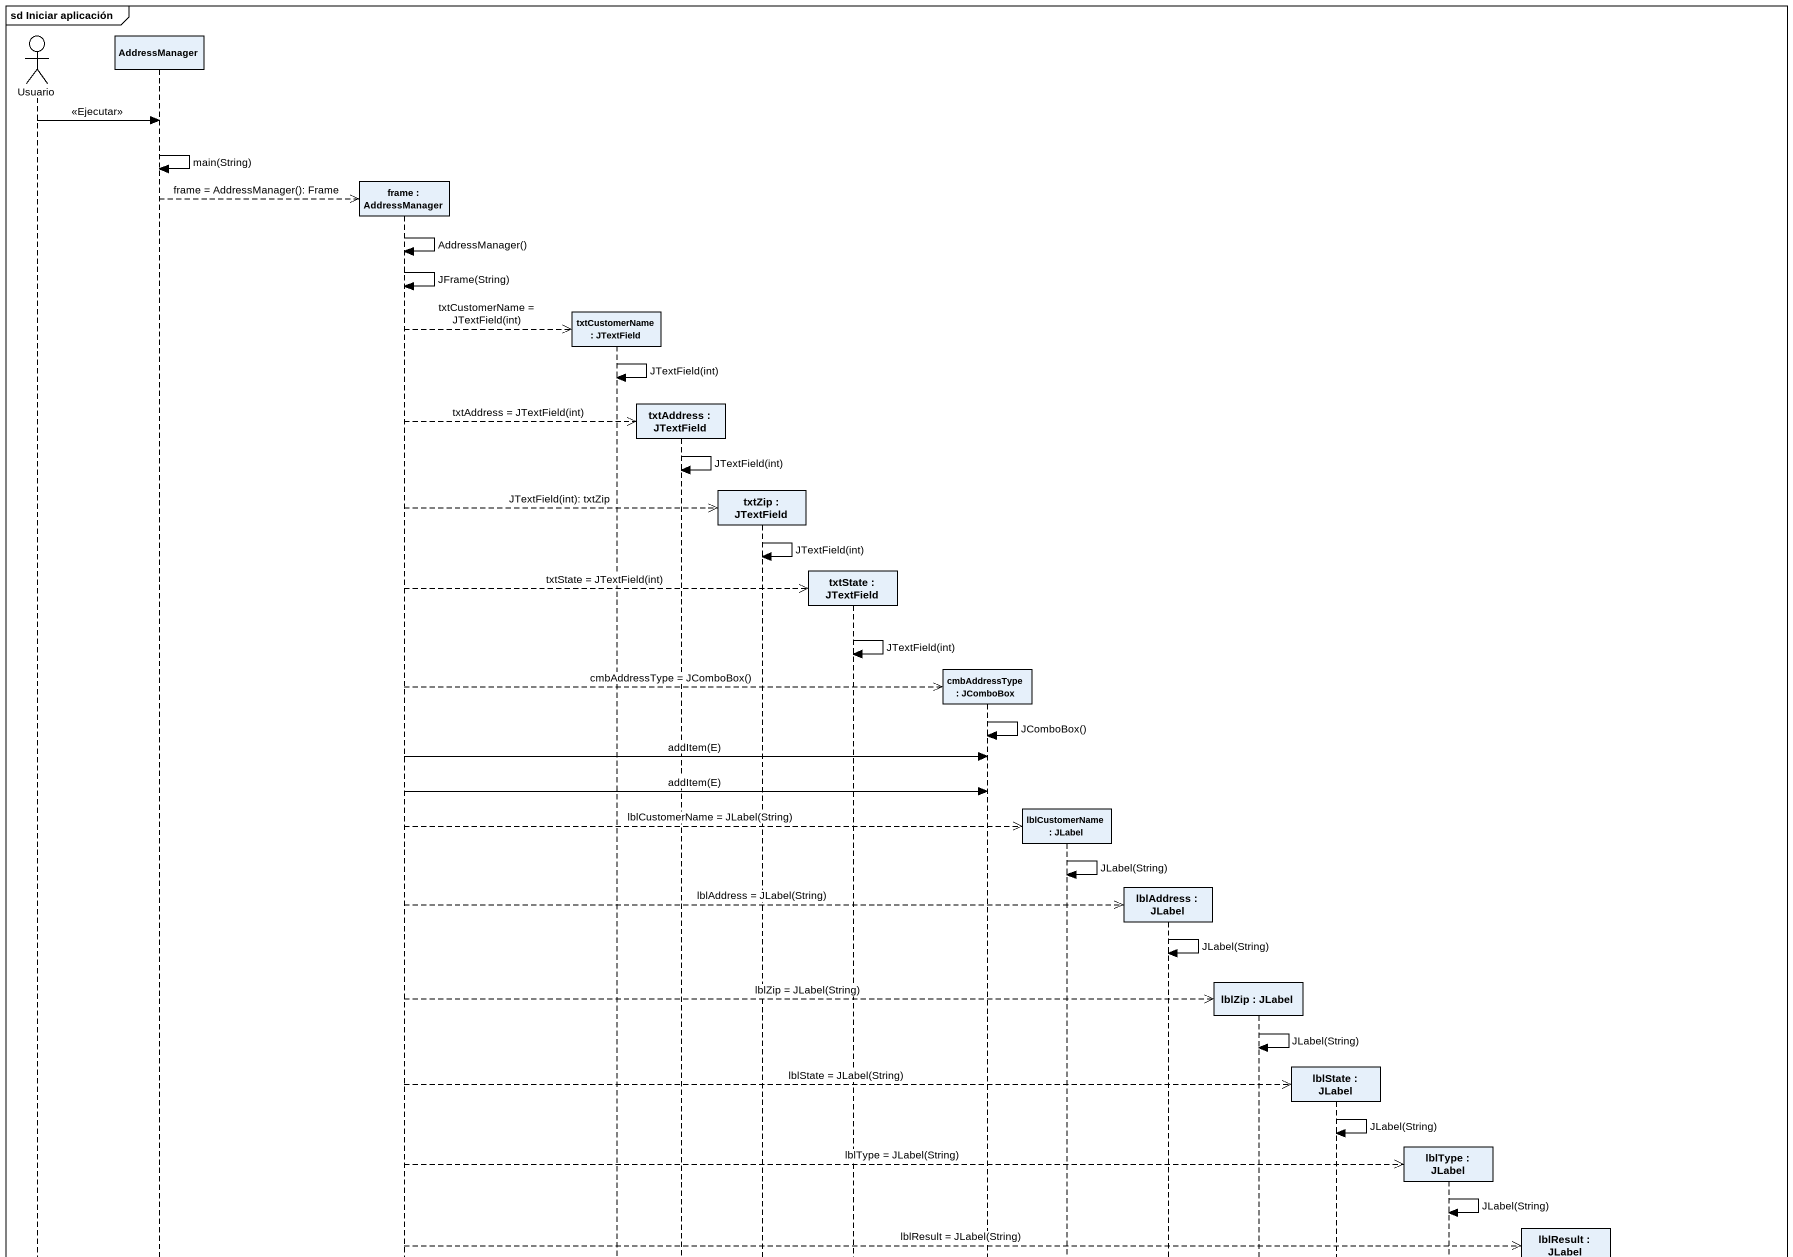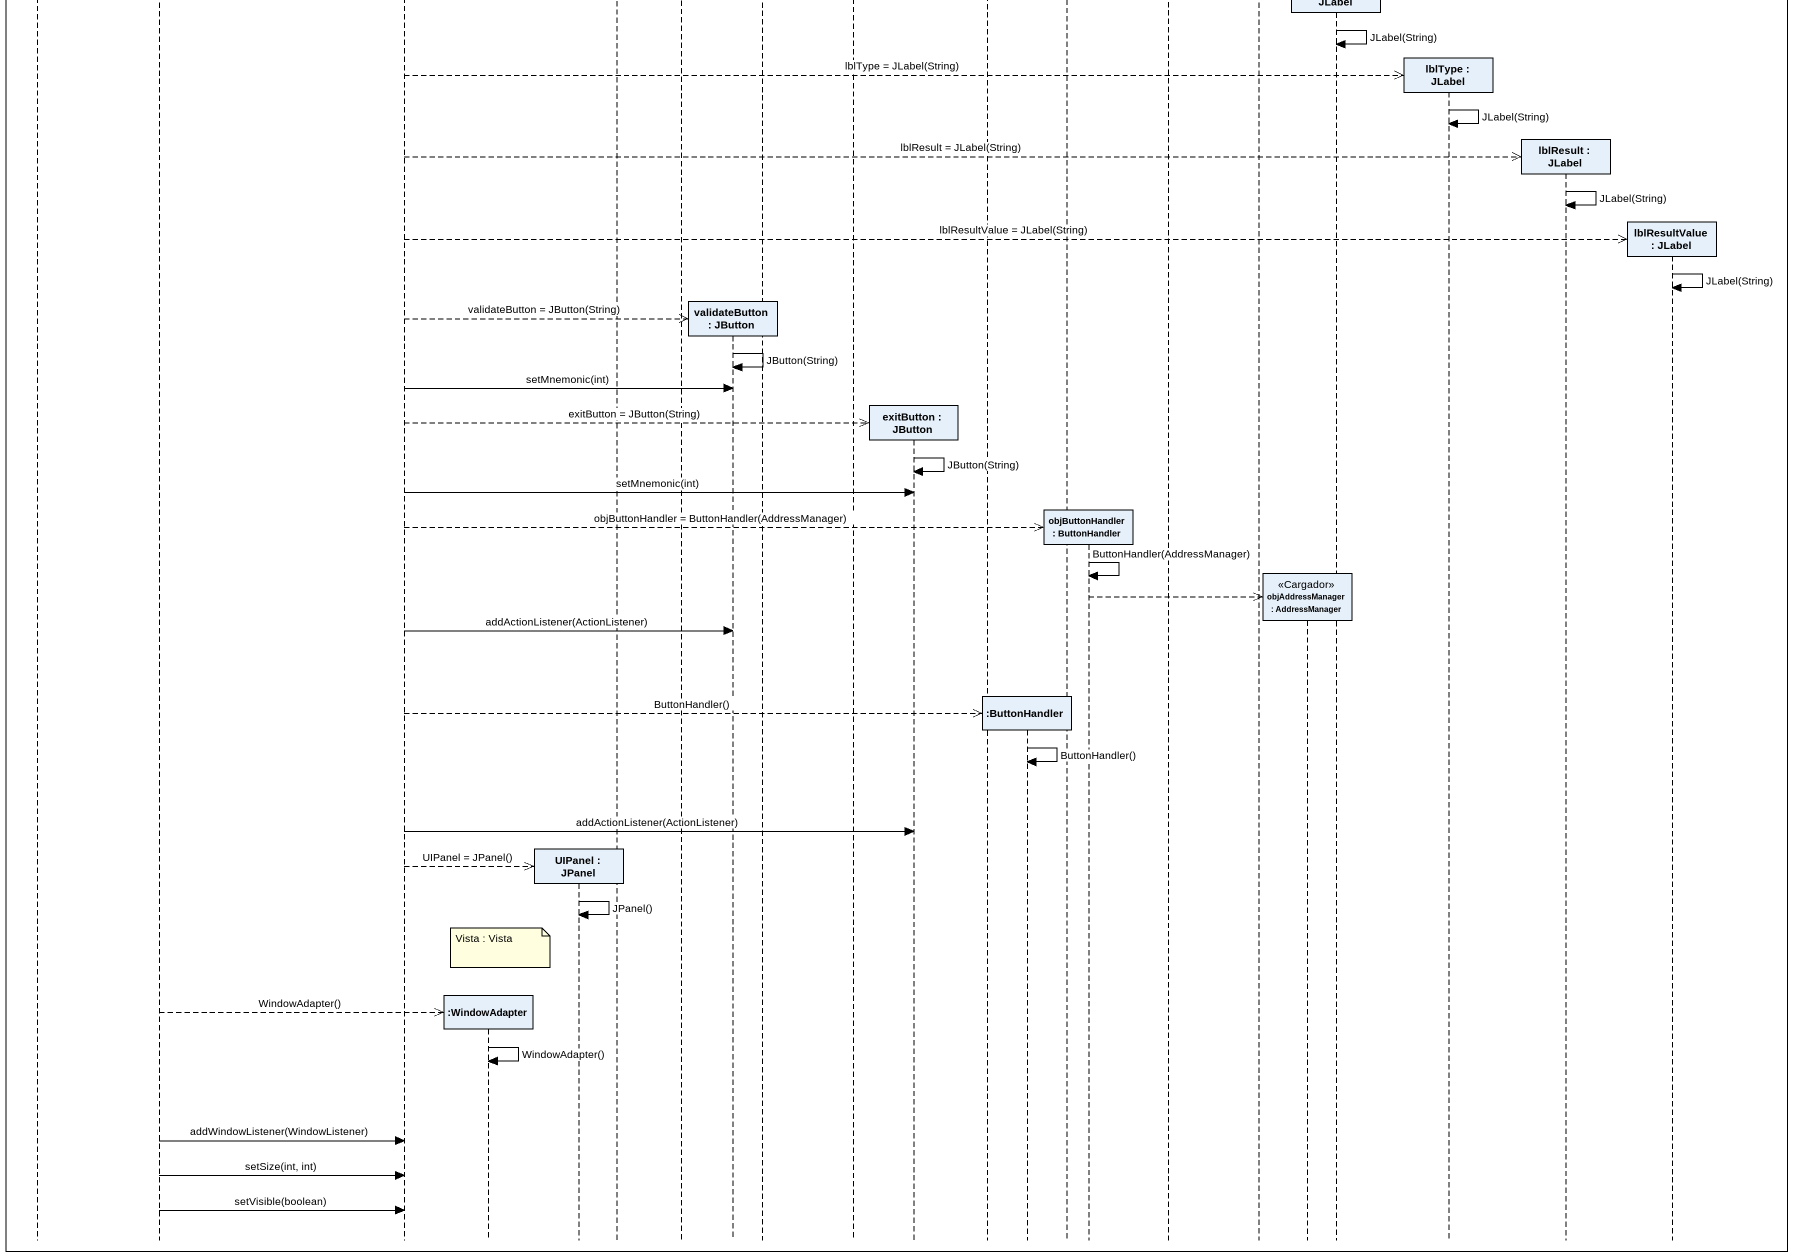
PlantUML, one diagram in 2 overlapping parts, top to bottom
@startuml
mainframe sd Iniciar aplicación
hide footbox
actor Usuario
participant AddressManager
participant "frame : AddressManager" as frame_
participant ":WindowAdapter" as WindowAdapter
participant "UIPanel : JPanel" as UIPanel
participant "txtCustomerName : JTextField" as txtCustomerName
participant "txtAddress : JTextField" as txtAddress
participant "validateButton : JButton" as validateButton
participant "txtZip : JTextField" as txtZip
participant "txtState : JTextField" as txtState
participant "exitButton : JButton" as exitButton
participant "cmbAddressType : JComboBox" as cmbAddressType
participant ":ButtonHandler" as ButtonHandler
participant "lblCustomerName : JLabel" as lblCustomerName
participant "objButtonHandler : ButtonHandler" as objButtonHandler
participant "lblAddress : JLabel" as lblAddress
participant "lblZip : JLabel" as lblZip
participant "objAddressManager : AddressManager" as objAddressManager <<Cargador>>
participant "lblState : JLabel" as lblState
participant "lblType : JLabel" as lblType
participant "lblResult : JLabel" as lblResult
participant "lblResultValue : JLabel" as lblResultValue

Usuario -> AddressManager : <<Ejecutar>>
AddressManager -> AddressManager : main(String)
AddressManager -->> frame_ ** : frame = AddressManager(): Frame
frame_ -> frame_ : AddressManager()
frame_ -> frame_ : JFrame(String)
frame_ -->> txtCustomerName ** : txtCustomerName = JTextField(int)
txtCustomerName -> txtCustomerName : JTextField(int)
frame_ -->> txtAddress ** : txtAddress = JTextField(int)
txtAddress -> txtAddress : JTextField(int)
frame_ -->> txtZip ** : JTextField(int): txtZip
txtZip -> txtZip : JTextField(int)
frame_ -->> txtState ** : txtState = JTextField(int)
txtState -> txtState : JTextField(int)
frame_ -->> cmbAddressType ** : cmbAddressType = JComboBox()
cmbAddressType -> cmbAddressType : JComboBox()
frame_ -> cmbAddressType : addItem(E)
frame_ -> cmbAddressType : addItem(E)
frame_ -->> lblCustomerName ** : lblCustomerName = JLabel(String)
lblCustomerName -> lblCustomerName : JLabel(String)
frame_ -->> lblAddress ** : lblAddress = JLabel(String)
lblAddress -> lblAddress : JLabel(String)
frame_ -->> lblZip ** : lblZip = JLabel(String)
lblZip -> lblZip : JLabel(String)
frame_ -->> lblState ** : lblState = JLabel(String)
lblState -> lblState : JLabel(String)
frame_ -->> lblType ** : lblType = JLabel(String)
lblType -> lblType : JLabel(String)
frame_ -->> lblResult ** : lblResult = JLabel(String)
lblResult -> lblResult : JLabel(String)
frame_ -->> lblResultValue ** : lblResultValue = JLabel(String)
lblResultValue -> lblResultValue : JLabel(String)
frame_ -->> validateButton ** : validateButton = JButton(String)
validateButton -> validateButton : JButton(String)
frame_ -> validateButton : setMnemonic(int)
frame_ -->> exitButton ** : exitButton = JButton(String)
exitButton -> exitButton : JButton(String)
frame_ -> exitButton : setMnemonic(int)
frame_ -->> objButtonHandler ** : objButtonHandler = ButtonHandler(AddressManager)
objButtonHandler -> objButtonHandler : ButtonHandler(AddressManager)
objButtonHandler -->> objAddressManager **
frame_ -> validateButton : addActionListener(ActionListener)
frame_ -->> ButtonHandler ** : ButtonHandler()
ButtonHandler -> ButtonHandler : ButtonHandler()
frame_ -> exitButton : addActionListener(ActionListener)
frame_ -->> UIPanel ** : UIPanel = JPanel()
UIPanel -> UIPanel : JPanel()
note over WindowAdapter : Vista : Vista
AddressManager -->> WindowAdapter ** : WindowAdapter()
WindowAdapter -> WindowAdapter : WindowAdapter()
AddressManager -> frame_ : addWindowListener(WindowListener)
AddressManager -> frame_ : setSize(int, int)
AddressManager -> frame_ : setVisible(boolean)
@enduml
